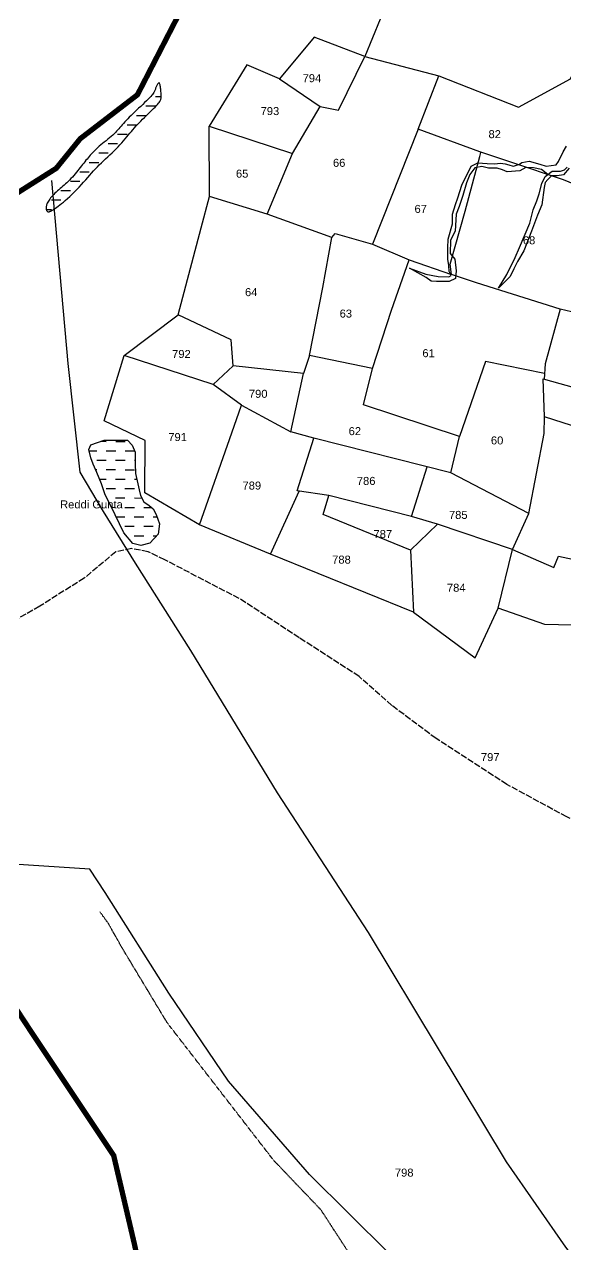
# Model space of a CAD drawing. Header units: inches. Extents: x 339104 to 349025, y 1581789 to 1595836.
# Drawn here: x 340619 to 341634, y 1589925 to 1592212 of the extents above; entities that cross this region are included whole.
import ezdxf

# ---------------------------------------------------------------- set-up
doc = ezdxf.new("R2010")
doc.units = ezdxf.units.IN
doc.header["$MEASUREMENT"] = 0
for name, pattern in [('ACAD_ISO02W100', [15, 12, -3]), ('ACAD_ISO03W100', [30, 12, -18]), ('ACAD_ISO07W100', [3, 0, -3]), ('BORDER', [1.75, 0.5, -0.25, 0.5, -0.25, 0, -0.25])]:
    doc.linetypes.add(name, pattern=pattern)
for name, color, linetype in [('CARTTRACK', 30, 'ACAD_ISO02W100'), ('NALA', 4, 'Continuous'), ('SURVEY_BND', 7, 'Continuous'), ('SURVEY_NO', 7, 'Continuous'), ('WATER_BODY', 4, 'Continuous')]:
    doc.layers.add(name, color=color, linetype=linetype)
doc.layers.add('FOOTPATH', color=150, linetype='ACAD_ISO07W100', lineweight=30)
doc.layers.add('VILL_BOUNDARY', color=6, linetype='BORDER', lineweight=30)
doc.styles.get("Standard").update_dxf_attribs({"font": 'arial.ttf'})

msp = doc.modelspace()

# ---------------------------------------------------------------- hatches: boundary and pattern name
at = {"layer": 'WATER_BODY'}
h = msp.add_hatch(dxfattribs=at)
h.set_pattern_fill('DASH', color=256, scale=141.328361, angle=-0.1777, style=0)
h.set_pattern_definition([(359.82225, (338518.72, 1581926.096), (17.720766, 17.611155), [17.666045, -17.666045])])
h.paths.add_polyline_path([(340778.5, 1591999.4), (340775.3, 1591996.8), (340772, 1591994.1), (340768.7, 1591991.4), (340765.4, 1591988.8), (340762.2, 1591986.1), (340759.2, 1591983.6), (340756.4, 1591981.1), (340753.7, 1591978.7), (340751.2, 1591976.3), (340748.9, 1591973.9), (340746.6, 1591971.6), (340744.5, 1591969.3), (340742.4, 1591967), (340740.4, 1591964.6), (340738.3, 1591962.3), (340736.3, 1591959.8), (340734.2, 1591957.4), (340732.2, 1591954.8), (340730, 1591952.2), (340727.9, 1591949.5), (340725.7, 1591946.8), (340723.4, 1591943.9), (340721.1, 1591941), (340718.7, 1591938), (340716.2, 1591934.9), (340713.7, 1591931.8), (340711.2, 1591928.8), (340708.7, 1591925.9), (340706.1, 1591923), (340703.5, 1591920.3), (340700.9, 1591917.8), (340698.4, 1591915.4), (340695.8, 1591913.1), (340693.3, 1591910.9), (340690.8, 1591908.7), (340688.3, 1591906.6), (340685.8, 1591904.5), (340683.3, 1591902.3), (340680.9, 1591900.2), (340678.5, 1591897.9), (340676.1, 1591895.7), (340673.9, 1591893.5), (340671.8, 1591891.2), (340669.8, 1591889), (340668, 1591886.8), (340666.4, 1591884.7), (340664.9, 1591882.7), (340663.7, 1591880.7), (340662.6, 1591878.8), (340661.7, 1591877), (340661, 1591875.3), (340660.4, 1591873.8), (340660, 1591872.3), (340659.7, 1591870.9), (340659.5, 1591869.7), (340659.4, 1591868.6), (340659.4, 1591867.6), (340659.4, 1591866.7), (340659.6, 1591865.9), (340659.7, 1591865.1), (340660, 1591864.4), (340660.2, 1591863.8), (340660.5, 1591863.2), (340660.8, 1591862.7), (340661.2, 1591862.2), (340661.5, 1591861.8), (340662, 1591861.5), (340662.4, 1591861.2), (340663, 1591861), (340663.6, 1591861), (340664.2, 1591861), (340664.9, 1591861.1), (340665.7, 1591861.3), (340666.4, 1591861.5), (340667.1, 1591861.8), (340667.8, 1591862.1), (340668.4, 1591862.3), (340668.9, 1591862.5), (340669.3, 1591862.7), (340669.6, 1591862.9), (340670, 1591863.1), (340670.4, 1591863.3), (340670.9, 1591863.7), (340671.7, 1591864.1), (340672.6, 1591864.8), (340673.9, 1591865.6), (340675.4, 1591866.7), (340677.4, 1591868), (340679.6, 1591869.6), (340682.2, 1591871.5), (340685.1, 1591873.7), (340688.3, 1591876.2), (340691.8, 1591879.1), (340695.5, 1591882.3), (340699.5, 1591885.9), (340703.8, 1591889.8), (340708.1, 1591894), (340712.6, 1591898.3), (340717, 1591902.8), (340721.4, 1591907.3), (340725.8, 1591911.9), (340729.9, 1591916.4), (340733.9, 1591920.8), (340737.7, 1591925.1), (340741.4, 1591929.3), (340744.9, 1591933.3), (340748.5, 1591937.4), (340752, 1591941.3), (340755.6, 1591945.2), (340759.3, 1591949), (340763.2, 1591952.8), (340767.1, 1591956.6), (340771.2, 1591960.3), (340775.2, 1591964.1), (340779.2, 1591967.8), (340783.2, 1591971.5), (340787.1, 1591975.2), (340790.9, 1591978.9), (340794.5, 1591982.7), (340798, 1591986.4), (340801.3, 1591990.2), (340804.5, 1591993.9), (340807.6, 1591997.5), (340810.7, 1592001.2), (340813.6, 1592004.7), (340816.5, 1592008.1), (340819.4, 1592011.5), (340822.3, 1592014.7), (340825.2, 1592018), (340828.1, 1592021.1), (340831, 1592024.3), (340834.1, 1592027.5), (340837.3, 1592030.8), (340840.6, 1592034.2), (340844, 1592037.6), (340847.6, 1592041.1), (340851.1, 1592044.6), (340854.6, 1592048), (340857.9, 1592051.3), (340861.1, 1592054.5), (340864, 1592057.3), (340866.5, 1592060), (340868.6, 1592062.2), (340870.3, 1592064.2), (340871.7, 1592066), (340872.8, 1592067.5), (340873.7, 1592068.9), (340874.3, 1592070.2), (340874.7, 1592071.5), (340875, 1592072.8), (340875.2, 1592074.1), (340875.4, 1592075.5), (340875.4, 1592077), (340875.4, 1592078.6), (340875.4, 1592080.3), (340875.2, 1592082.1), (340875.1, 1592084), (340874.9, 1592086.1), (340874.7, 1592088.2), (340874.5, 1592090.5), (340874.2, 1592092.7), (340874, 1592094.9), (340873.6, 1592096.9), (340873.3, 1592098.7), (340872.9, 1592100.2), (340872.4, 1592101.3), (340871.9, 1592102), (340871.3, 1592102.4), (340870.7, 1592102.4), (340870.1, 1592102.1), (340869.5, 1592101.5), (340868.9, 1592100.8), (340868.2, 1592099.8), (340867.6, 1592098.7), (340867.1, 1592097.5), (340866.5, 1592096.3), (340866, 1592095), (340865.5, 1592093.7), (340864.9, 1592092.3), (340864.4, 1592090.9), (340863.9, 1592089.5), (340863.3, 1592088.2), (340862.8, 1592086.9), (340862.1, 1592085.6), (340861.3, 1592084.2), (340860.4, 1592082.7), (340859.2, 1592081), (340857.7, 1592079.2), (340855.8, 1592077), (340853.5, 1592074.6), (340850.8, 1592071.9), (340847.7, 1592068.8), (340844.3, 1592065.5), (340840.7, 1592062.1), (340836.9, 1592058.5), (340833.1, 1592054.9), (340829.3, 1592051.3), (340825.6, 1592047.8), (340822.1, 1592044.4), (340818.8, 1592041.2), (340815.6, 1592038), (340812.6, 1592035), (340809.8, 1592032.2), (340807.1, 1592029.4), (340804.6, 1592026.7), (340802.3, 1592024.1), (340800, 1592021.6), (340797.9, 1592019.1), (340795.8, 1592016.7), (340793.8, 1592014.3), (340791.6, 1592011.9), (340789.4, 1592009.5), (340787, 1592007.1), (340784.4, 1592004.6), (340781.5, 1592002)])
h = msp.add_hatch(dxfattribs=at)
h.set_pattern_fill('DASH', color=256, scale=141.328361, angle=-0.1777, style=0)
h.set_pattern_definition([(359.82225, (338569.871, 1581897.787), (17.720766, 17.611155), [17.666045, -17.666045])])
h.paths.add_polyline_path([(340791.2, 1591433.1), (340768.5, 1591433.1), (340743.2, 1591423.9), (340739.8, 1591415.1), (340743.1, 1591399.9), (340747.7, 1591387.7), (340754.8, 1591372.5), (340763.6, 1591351), (340769.4, 1591332.1), (340789.1, 1591292.9), (340805.5, 1591259.1), (340822.2, 1591238.9), (340837, 1591235.5), (340853.8, 1591239.6), (340869.9, 1591256.8), (340872.5, 1591276.2), (340866.2, 1591293.5), (340860.4, 1591304.1), (340852.8, 1591310.4), (340842.7, 1591317.6), (340836.4, 1591329), (340833.9, 1591339.5), (340831.4, 1591350.9), (340827.3, 1591370.7), (340826.5, 1591388.3), (340826.6, 1591410.6), (340820.7, 1591423.3), (340811.9, 1591433)])
h.paths.add_polyline_path([(340680.2, 1591299.2), (340857.5, 1591298.6), (340857.6, 1591331.5), (340680.3, 1591332)], flags=9)

# ---------------------------------------------------------------- linework, layer by layer
at = {"layer": 'CARTTRACK'}
msp.add_lwpolyline([(342228.3, 1590424.5), (342201.9, 1590425), (342168.2, 1590435.9), (342129, 1590464.1), (342068.7, 1590508.2), (341989.9, 1590552.6), (341936.2, 1590589.2), (341864.7, 1590625.9), (341779.1, 1590660.8), (341636.4, 1590726.6), (341523.7, 1590787.7), (341391.1, 1590873.7), (341308.2, 1590935.5), (341246.6, 1590990), (341134.3, 1591062.5), (341021.7, 1591136.2), (340882.4, 1591208.5), (340851.1, 1591223.5), (340820.2, 1591229.7), (340790.2, 1591223.7), (340731.1, 1591174.3), (340647.4, 1591121.6), (340562, 1591073.2)], dxfattribs=at)
at = {"layer": 'FOOTPATH', "ltscale": 0.0001}
msp.add_lwpolyline([(341239.6, 1589891.2), (341175.3, 1589990.1), (341086.2, 1590083.3), (340886.9, 1590340.6), (340803.7, 1590478.6), (340776.2, 1590527.3), (340760.3, 1590549.1)], dxfattribs=at)
at = {"layer": 'NALA'}
for points in [[(341454.7, 1591930.8), (341448.2, 1591915), (341441.4, 1591891.4), (341434.4, 1591871.1), (341428.6, 1591856.5), (341426.6, 1591824.5), (341418.3, 1591807.9), (341417.7, 1591782.9), (341426, 1591772.2), (341428.7, 1591750.4), (341427.8, 1591735.8), (341415.9, 1591730.3), (341404.8, 1591730.3), (341391.8, 1591730.4), (341382.1, 1591730.9), (341372.2, 1591737.8), (341340.9, 1591755.5), (341371.7, 1591744.3), (341394.8, 1591739.4), (341415, 1591739.3), (341419.1, 1591741.6), (341415.7, 1591748.8), (341415, 1591760.2), (341413.2, 1591772), (341413.2, 1591780.8), (341413.3, 1591793.3), (341413.8, 1591809.9), (341421.6, 1591838.5), (341421.8, 1591856.6), (341427.5, 1591874.4), (341431.9, 1591886.9), (341439.2, 1591911.1), (341456.7, 1591946.6), (341469.6, 1591952.6), (341486.8, 1591951.2), (341500.4, 1591951.1), (341511.8, 1591952), (341520.4, 1591951.1), (341527.5, 1591949), (341535.9, 1591946.2), (341538.4, 1591947.3), (341547.5, 1591950.1), (341551.9, 1591953), (341565.5, 1591955.8), (341585.9, 1591950.4), (341597.5, 1591946.7), (341616.1, 1591948.7), (341620.7, 1591955.4), (341629.4, 1591973.5), (341635.7, 1591983.9)], [(341600.9, 1591930.9), (341588.8, 1591940.2), (341573.6, 1591943.5), (341559.7, 1591944), (341548.4, 1591937.5), (341524.7, 1591936.1), (341515.6, 1591939.8), (341505.4, 1591942.9), (341496.5, 1591942.9), (341489.5, 1591942.9), (341477.2, 1591945.6), (341463.7, 1591943), (341454.7, 1591930.8)], [(341640.9, 1591942.8), (341630.2, 1591930), (341618.4, 1591928.6), (341607.4, 1591928.2), (341600.7, 1591921.6), (341595.9, 1591916.1), (341594, 1591906.6), (341589.5, 1591873.9), (341581.3, 1591854.4), (341569.8, 1591824.7), (341556, 1591787.9), (341544.1, 1591767.9), (341537.1, 1591754.3), (341530, 1591739.9), (341507.9, 1591717.6), (341523.8, 1591743.6), (341539.4, 1591775.2), (341547.5, 1591794), (341566.9, 1591839.4), (341573.2, 1591864.8), (341579.9, 1591881.3), (341584.3, 1591894.6), (341589.2, 1591913.7), (341595.9, 1591926.9), (341608.8, 1591937.3), (341624.3, 1591937.3), (341632, 1591939.5), (341636.8, 1591944.6)]]:
    msp.add_lwpolyline(points, dxfattribs=at)
at = {"layer": 'SURVEY_BND'}
for points in [[(341584.1, 1592559.7), (341523.7, 1592560.7), (341348.2, 1592382.1), (341286.4, 1592221.7), (341257.5, 1592151.8), (341396.5, 1592115.9), (341545.8, 1592057), (341643.1, 1592110.1), (341723.1, 1592283.1), (341542.9, 1592337.1), (341569.1, 1592444.8), (341616.9, 1592428), (341660.4, 1592365.7), (341753.7, 1592336.6), (341781.5, 1592453.7), (341794.9, 1592532.6)], [(341257.5, 1592151.8), (341162.6, 1592188.5), (341097.1, 1592110.2), (341173.9, 1592058.3)], [(341195.4, 1591812.9), (341074.4, 1591856.4), (341121.6, 1591970.4), (341173.9, 1592058.3), (341207.8, 1592051.3), (341257.5, 1592151.8)], [(341097.1, 1592110.2), (341035.8, 1592136.1), (340965.6, 1592021.7), (341121.6, 1591970.4)], [(341677.3, 1591901.6), (341630.1, 1591920.6), (341533.2, 1591953.6), (341473, 1591973), (341357.3, 1592015.9), (341396.5, 1592115.9)], [(341074.4, 1591856.4), (340966, 1591889.8), (340965.6, 1592021.7)], [(341357.3, 1592015.9), (341272.1, 1591800.4), (341340.6, 1591770.9), (341420.2, 1591743.2), (341417.6, 1591762.9), (341445.5, 1591862.3), (341473.3, 1591964.4), (341475.2, 1591972.3)], [(341973.6, 1589462.2), (341761.2, 1589756.1), (341634.8, 1589920.5), (341523.2, 1590080), (341264.5, 1590510.1), (341093.7, 1590772), (340930.8, 1591038.7), (340827.1, 1591202.6), (340767.4, 1591299), (340723.3, 1591372.9), (340700.7, 1591576.8), (340670.1, 1591919.7)], [(341153.6, 1591591.8), (341142.2, 1591558.1), (341010.7, 1591572.3), (341006.9, 1591620.7), (340907.1, 1591667.5), (340950.3, 1591831), (340966, 1591889.8)], [(341272, 1591567.3), (341153.6, 1591591.8), (341178.6, 1591719.3), (341195.4, 1591812.9), (341201.9, 1591820.1), (341272.1, 1591800.4)], [(341594.6, 1591557.9), (341483.8, 1591580.4), (341435.2, 1591439.8), (341255, 1591498.8), (341272, 1591567.3), (341307.4, 1591676.3), (341340.6, 1591770.9)], [(341645.1, 1591673.7), (341624, 1591678.1), (341466.7, 1591727.6), (341420.2, 1591743.2)], [(341624, 1591678.1), (341595.9, 1591575.9), (341593.8, 1591547)], [(340973, 1591537.5), (340805.8, 1591591.5), (340907.1, 1591667.5)], [(340947, 1591273.9), (340844.6, 1591334), (340845.5, 1591432.1), (340768.2, 1591468.8), (340805.8, 1591591.5)], [(341951, 1591362.3), (341594.7, 1591476.8), (341591.8, 1591547.6), (341755.4, 1591502.2), (341787, 1591586.9), (341868, 1591566.5)], [(341025.8, 1591498.2), (340973, 1591537.5), (341010.7, 1591572.3)], [(341418.9, 1591371.9), (341161.9, 1591436.9), (341118.7, 1591448.2), (341142.2, 1591558.1)], [(341080.6, 1591219.4), (340947, 1591273.9), (341008, 1591446.5), (341025.8, 1591498.2), (341118.7, 1591448.2)], [(341534.2, 1591227.9), (341565.3, 1591295.2), (341593.8, 1591445.1), (341594.7, 1591476.8)], [(341345, 1591290.1), (341190, 1591329.3), (341130.4, 1591337.8), (341161.9, 1591436.9)], [(341565.3, 1591295.2), (341418.9, 1591371.9), (341435.2, 1591439.8)], [(341534.2, 1591227.9), (341393.9, 1591275.3), (341345, 1591290.1), (341374.2, 1591383.2)], [(341348.6, 1591110.7), (341080.6, 1591219.4), (341134.1, 1591337.3)], [(341393.9, 1591275.3), (341343, 1591226.9), (341179.3, 1591293.3), (341190, 1591329.3)], [(341343, 1591226.9), (341348.6, 1591110.7), (341464.2, 1591025), (341507.3, 1591118.2)], [(341876.9, 1591080.7), (341595.4, 1591087.5), (341507.3, 1591118.2), (341534.2, 1591227.9), (341612.2, 1591194.1), (341620.9, 1591215.3), (341853.1, 1591165.6), (341888.6, 1591160.7)], [(341071.7, 1588680.2), (341165.2, 1588777.5), (341295.6, 1588891.9), (341280.2, 1589044.1), (341258.5, 1589257.5), (341273.8, 1589532.9), (341280.5, 1589592.8), (341389.7, 1589605.1), (341383.7, 1589753.1), (341302.5, 1589908.9), (341153.9, 1590056.3), (341001.9, 1590231.5), (340889.6, 1590396.2), (340770.1, 1590585.4), (340741.3, 1590628.8), (340510.8, 1590643.9), (340453.8, 1590642.7), (340423, 1590636.3)]]:
    msp.add_lwpolyline(points, dxfattribs=at)
at = {"layer": 'VILL_BOUNDARY', "color": 6, "linetype": 'ACAD_ISO03W100', "lineweight": -2, "ltscale": 3, "const_width": 10}
for points in [[(341720.2, 1593674.6), (341686.7, 1593620.9), (341670.7, 1593568.2), (341649.1, 1593506.6), (341634.4, 1593436.8), (341620.3, 1593369.6), (341599.7, 1593281), (341595.7, 1593253.3), (341578.8, 1593190.6), (341590.6, 1593116.5), (341595.3, 1593091.1), (341560.4, 1593014.6), (341483.2, 1592843.9), (341416.5, 1592685.7), (341293, 1592600.3), (341250.3, 1592571.1), (341148.1, 1592489.4), (341017.3, 1592384.5), (340966.2, 1592342.9), (340870.2, 1592156.6), (340830.8, 1592080.2), (340723.5, 1591997.9), (340678.5, 1591942.4), (340589.4, 1591886.1)], [(340865.5, 1589741), (340824.9, 1589927.1), (340786.3, 1590092), (340634.2, 1590319.9), (340550.1, 1590448.1), (340452.9, 1590593.3), (340423, 1590636.3), (340391.2, 1590693.4), (340159.3, 1590743.2), (340018, 1590770.3), (339752.9, 1590790.2), (339631.1, 1590821.6), (339548.5, 1590839.3), (339504.4, 1590872.3)]]:
    msp.add_lwpolyline(points, dxfattribs=at)
at = {"layer": 'WATER_BODY'}
for points in [[(340695.5, 1591882.3), (340699.5, 1591885.9), (340703.8, 1591889.8), (340708.1, 1591894), (340712.6, 1591898.3), (340717, 1591902.8), (340721.4, 1591907.3), (340725.8, 1591911.9), (340729.9, 1591916.4), (340733.9, 1591920.8), (340737.7, 1591925.1), (340741.4, 1591929.3), (340744.9, 1591933.3), (340748.5, 1591937.4), (340752, 1591941.3), (340755.6, 1591945.2), (340759.3, 1591949), (340763.2, 1591952.8), (340767.1, 1591956.6), (340771.2, 1591960.3), (340775.2, 1591964.1), (340779.2, 1591967.8), (340783.2, 1591971.5), (340787.1, 1591975.2), (340790.9, 1591978.9), (340794.5, 1591982.7), (340798, 1591986.4), (340801.3, 1591990.2), (340804.5, 1591993.9), (340807.6, 1591997.5), (340810.7, 1592001.2), (340813.6, 1592004.7), (340816.5, 1592008.1), (340819.4, 1592011.5), (340822.3, 1592014.7), (340825.2, 1592018), (340828.1, 1592021.1), (340831, 1592024.3), (340834.1, 1592027.5), (340837.3, 1592030.8), (340840.6, 1592034.2), (340844, 1592037.6), (340847.6, 1592041.1), (340851.1, 1592044.6), (340854.6, 1592048), (340857.9, 1592051.3), (340861.1, 1592054.5), (340864, 1592057.3), (340866.5, 1592060), (340868.6, 1592062.2), (340870.3, 1592064.2), (340871.7, 1592066), (340872.8, 1592067.5), (340873.7, 1592068.9), (340874.3, 1592070.2), (340874.7, 1592071.5), (340875, 1592072.8), (340875.2, 1592074.1), (340875.4, 1592075.5), (340875.4, 1592077), (340875.4, 1592078.6), (340875.4, 1592080.3), (340875.2, 1592082.1), (340875.1, 1592084), (340874.9, 1592086.1), (340874.7, 1592088.2), (340874.5, 1592090.5), (340874.2, 1592092.7), (340874, 1592094.9), (340873.6, 1592096.9), (340873.3, 1592098.7), (340872.9, 1592100.2), (340872.4, 1592101.3), (340871.9, 1592102), (340871.3, 1592102.4), (340870.7, 1592102.4), (340870.1, 1592102.1), (340869.5, 1592101.5), (340868.9, 1592100.8), (340868.2, 1592099.8), (340867.6, 1592098.7), (340867.1, 1592097.5), (340866.5, 1592096.3), (340866, 1592095), (340865.5, 1592093.7), (340864.9, 1592092.3), (340864.4, 1592090.9), (340863.9, 1592089.5), (340863.3, 1592088.2), (340862.8, 1592086.9), (340862.1, 1592085.6), (340861.3, 1592084.2), (340860.4, 1592082.7), (340859.2, 1592081), (340857.7, 1592079.2), (340855.8, 1592077), (340853.5, 1592074.6), (340850.8, 1592071.9), (340847.7, 1592068.8), (340844.3, 1592065.5), (340840.7, 1592062.1), (340836.9, 1592058.5), (340833.1, 1592054.9), (340829.3, 1592051.3), (340825.6, 1592047.8), (340822.1, 1592044.4), (340818.8, 1592041.2), (340815.6, 1592038), (340812.6, 1592035), (340809.8, 1592032.2), (340807.1, 1592029.4), (340804.6, 1592026.7), (340802.3, 1592024.1), (340800, 1592021.6), (340797.9, 1592019.1), (340795.8, 1592016.7), (340793.8, 1592014.3), (340791.6, 1592011.9), (340789.4, 1592009.5), (340787, 1592007.1), (340784.4, 1592004.6), (340781.5, 1592002), (340778.5, 1591999.4), (340775.3, 1591996.8), (340772, 1591994.1), (340768.7, 1591991.4), (340765.4, 1591988.8), (340762.2, 1591986.1), (340759.2, 1591983.6), (340756.4, 1591981.1), (340753.7, 1591978.7), (340751.2, 1591976.3), (340748.9, 1591973.9), (340746.6, 1591971.6), (340744.5, 1591969.3), (340742.4, 1591967), (340740.4, 1591964.6), (340738.3, 1591962.3), (340736.3, 1591959.8), (340734.2, 1591957.4), (340732.2, 1591954.8), (340730, 1591952.2), (340727.9, 1591949.5), (340725.7, 1591946.8), (340723.4, 1591943.9), (340721.1, 1591941), (340718.7, 1591938), (340716.2, 1591934.9), (340713.7, 1591931.8), (340711.2, 1591928.8), (340708.7, 1591925.9), (340706.1, 1591923), (340703.5, 1591920.3), (340700.9, 1591917.8), (340698.4, 1591915.4), (340695.8, 1591913.1), (340693.3, 1591910.9), (340690.8, 1591908.7), (340688.3, 1591906.6), (340685.8, 1591904.5), (340683.3, 1591902.3), (340680.9, 1591900.2), (340678.5, 1591897.9), (340676.1, 1591895.7), (340673.9, 1591893.5), (340671.8, 1591891.2), (340669.8, 1591889), (340668, 1591886.8), (340666.4, 1591884.7), (340664.9, 1591882.7), (340663.7, 1591880.7), (340662.6, 1591878.8), (340661.7, 1591877), (340661, 1591875.3), (340660.4, 1591873.8), (340660, 1591872.3), (340659.7, 1591870.9), (340659.5, 1591869.7), (340659.4, 1591868.6), (340659.4, 1591867.6), (340659.4, 1591866.7), (340659.6, 1591865.9), (340659.7, 1591865.1), (340660, 1591864.4), (340660.2, 1591863.8), (340660.5, 1591863.2), (340660.8, 1591862.7), (340661.2, 1591862.2), (340661.5, 1591861.8), (340662, 1591861.5), (340662.4, 1591861.2), (340663, 1591861), (340663.6, 1591861), (340664.2, 1591861), (340664.9, 1591861.1), (340665.7, 1591861.3), (340666.4, 1591861.5), (340667.1, 1591861.8), (340667.8, 1591862.1), (340668.4, 1591862.3), (340668.9, 1591862.5), (340669.3, 1591862.7), (340669.6, 1591862.9), (340670, 1591863.1), (340670.4, 1591863.3), (340670.9, 1591863.7), (340671.7, 1591864.1), (340672.6, 1591864.8), (340673.9, 1591865.6), (340675.4, 1591866.7), (340677.4, 1591868), (340679.6, 1591869.6), (340682.2, 1591871.5), (340685.1, 1591873.7), (340688.3, 1591876.2), (340691.8, 1591879.1)], [(340866.2, 1591293.5), (340872.5, 1591276.2), (340869.9, 1591256.8), (340853.8, 1591239.6), (340837, 1591235.5), (340822.2, 1591238.9), (340805.5, 1591259.1), (340789.1, 1591292.9), (340769.4, 1591332.1), (340763.6, 1591351), (340754.8, 1591372.5), (340747.7, 1591387.7), (340743.1, 1591399.9), (340739.8, 1591415.1), (340743.2, 1591423.9), (340768.5, 1591433.1), (340791.2, 1591433.1), (340811.9, 1591433), (340820.7, 1591423.3), (340826.6, 1591410.6), (340826.5, 1591388.3), (340827.3, 1591370.7), (340831.4, 1591350.9), (340833.9, 1591339.5), (340836.4, 1591329), (340842.7, 1591317.6), (340852.8, 1591310.4), (340860.4, 1591304.1)]]:
    msp.add_lwpolyline(points, close=True, dxfattribs=at)

# ---------------------------------------------------------------- texts
at = {"layer": 'SURVEY_NO'}
for s, p in [('794', (341140.7, 1592103.8)), ('793', (341061.9, 1592042.2)), ('82', (341489.4, 1591998.9)), ('66', (341197.6, 1591945.2)), ('65', (341015.6, 1591924.9)), ('67', (341350.6, 1591858.8)), ('68', (341553.9, 1591800)), ('64', (341032.6, 1591702.8)), ('63', (341210.1, 1591662.6)), ('61', (341365.4, 1591588.4)), ('792', (340895.8, 1591586.9)), ('790', (341039.9, 1591512.3)), ('791', (340888.7, 1591431.2)), ('62', (341227, 1591442.3)), ('60', (341493.9, 1591424.9)), ('789', (341027.9, 1591340.3)), ('786', (341242.4, 1591349)), ('Reddi Gunta', (340685.7, 1591305)), ('785', (341415.2, 1591285.3)), ('787', (341273.7, 1591249.5)), ('788', (341196.1, 1591201.5)), ('784', (341411.4, 1591148.8)), ('797', (341475.2, 1590831.4)), ('798', (341313.8, 1590052.6))]:
    msp.add_text(s, height=15, dxfattribs=at).set_placement(p)

doc.saveas('drawing.dxf')
